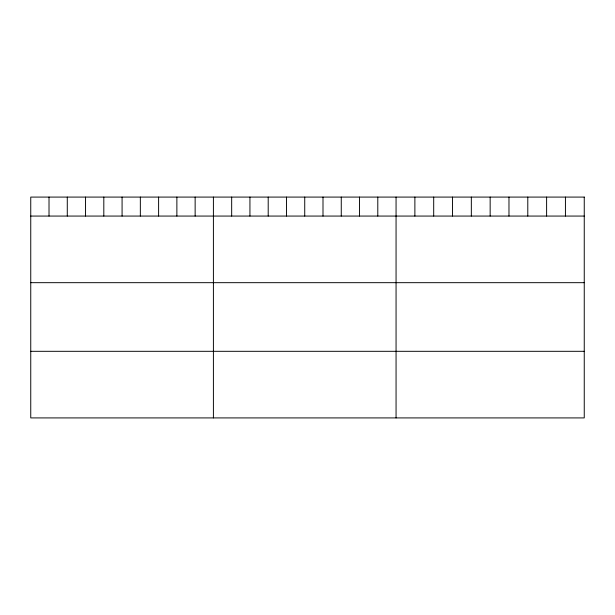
<?xml version="1.0" encoding="UTF-8"?>
<svg xmlns="http://www.w3.org/2000/svg" width="615" height="615" viewBox="0 0 615 615"><rect width="100%" height="100%" fill="white"/><g stroke="black" fill="none" stroke-linecap="round" stroke-linejoin="round"><path stroke-width="0.92" d="M30.75 216.065L584.25 216.065M30.75 282.677L584.25 282.677M30.75 351.311L584.25 351.311M565.431 197.084L565.431 216.065M546.612 197.084L546.612 216.065M527.793 197.084L527.793 216.065M508.974 197.084L508.974 216.065M490.155 197.084L490.155 216.065M471.336 197.084L471.336 216.065M452.517 197.084L452.517 216.065M433.698 197.084L433.698 216.065M414.879 197.084L414.879 216.065M396.06 197.084L396.06 417.916M377.795 197.084L377.795 216.065M359.529 197.084L359.529 216.065M341.264 197.084L341.264 216.065M322.998 197.084L322.998 216.065M304.733 197.084L304.733 216.065M286.467 197.084L286.467 216.065M268.202 197.084L268.202 216.065M249.936 197.084L249.936 216.065M231.671 197.084L231.671 216.065M213.405 197.084L213.405 417.916M195.14 197.084L195.14 216.065M176.874 197.084L176.874 216.065M158.608 197.084L158.608 216.065M140.343 197.084L140.343 216.065M122.078 197.084L122.078 216.065M103.812 197.084L103.812 216.065M85.547 197.084L85.547 216.065M67.281 197.084L67.281 216.065M49.016 197.084L49.016 216.065M584.25 197.084L30.75 197.084L30.75 417.916L584.25 417.916L584.25 197.084"/></g></svg>
